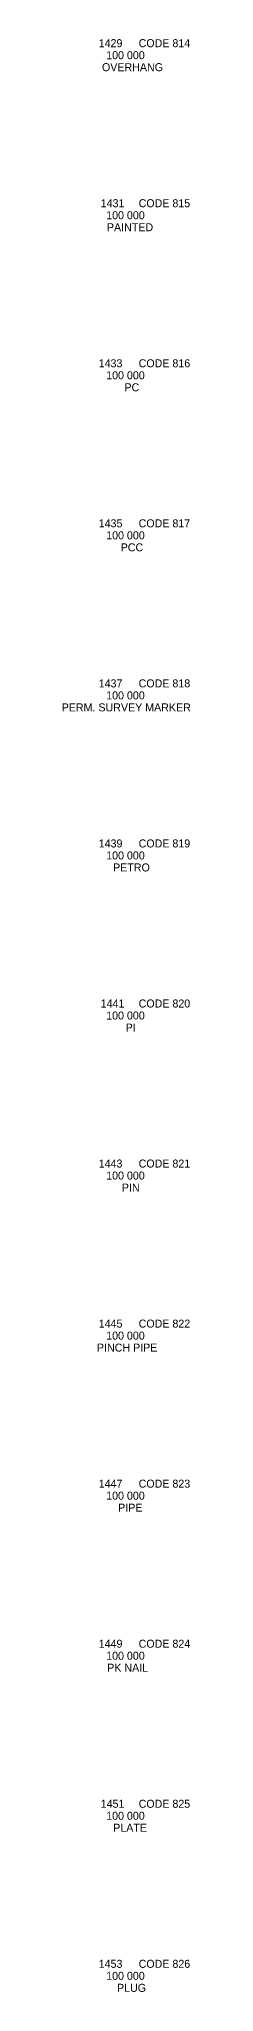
# Model space of a CAD drawing. Extents: x -12 to 6123, y -3 to 1005.
# Drawn here: x 4891.5 to 4907.5, y 758 to 1002 of the extents above; entities that cross this region are included whole.
import ezdxf

# ---------------------------------------------------------------- set-up
doc = ezdxf.new("R2010")
doc.units = 0
for name, color, linetype in [('Alignment_EX_50 Baseline', 7, 'Continuous'), ('Topo_Control Points', 7, 'Continuous'), ('Topo_Field Comments', 7, 'Continuous'), ('Topo_Miscellaneous', 7, 'Continuous'), ('Topo_Point Descriptions', 7, 'Continuous'), ('Topo_Point Elevations', 7, 'Continuous'), ('Topo_Point Numbers', 7, 'Continuous')]:
    doc.layers.add(name, color=color, linetype=linetype)

msp = doc.modelspace()

# ---------------------------------------------------------------- linework, layer by layer
at = {"layer": 'Alignment_EX_50 Baseline'}
for p, q in [((4900, 960), (4900, 960)), ((4900, 940), (4900, 940)), ((4900, 880), (4900, 880))]:
    msp.add_line(p, q, dxfattribs=at)
at = {"layer": 'Topo_Control Points'}
for p, q in [((4900, 920), (4900, 920)), ((4900, 860), (4900, 860)), ((4900, 800), (4900, 800))]:
    msp.add_line(p, q, dxfattribs=at)
at = {"layer": 'Topo_Miscellaneous'}
for p, q in [((4900, 1000), (4900, 1000)), ((4900, 980), (4900, 980)), ((4900, 900), (4900, 900)), ((4900, 840), (4900, 840)), ((4900, 820), (4900, 820)), ((4900, 780), (4900, 780)), ((4900, 760), (4900, 760))]:
    msp.add_line(p, q, dxfattribs=at)

# ---------------------------------------------------------------- texts
at = {"layer": 'Topo_Field Comments'}
for s, p in [('CODE 814', (4901, 1001)), ('CODE 815', (4901, 981)), ('CODE 816', (4901, 961)), ('CODE 817', (4901, 941)), ('CODE 818', (4901, 921)), ('CODE 819', (4901, 901)), ('CODE 820', (4901, 881)), ('CODE 821', (4901, 861)), ('CODE 822', (4901, 841)), ('CODE 823', (4901, 821)), ('CODE 824', (4901, 801)), ('CODE 825', (4901, 781)), ('CODE 826', (4901, 761))]:
    msp.add_text(s, height=1, dxfattribs=at).set_placement(p)
at = {"layer": 'Topo_Point Descriptions'}
for s, p in [('OVERHANG', (4896.4, 998)), ('PAINTED', (4897.02, 978)), ('PC', (4899.22, 958)), ('PCC', (4898.75, 938)), ('PERM. SURVEY MARKER', (4891.35, 918)), ('PETRO', (4897.8, 898)), ('PI', (4899.37, 878)), ('PIN', (4898.9, 858)), ('PINCH PIPE', (4895.77, 838)), ('PIPE', (4898.43, 818)), ('PK NAIL', (4897.06, 798)), ('PLATE', (4897.81, 778)), ('PLUG', (4898.29, 758))]:
    msp.add_text(s, height=1, dxfattribs=at).set_placement(p)
at = {"layer": 'Topo_Point Elevations'}
for p in [(4896.93, 999.5), (4896.93, 979.5), (4896.93, 959.5), (4896.93, 939.5), (4896.93, 919.5), (4896.93, 899.5), (4896.93, 879.5), (4896.93, 859.5), (4896.93, 839.5), (4896.93, 819.5), (4896.93, 799.5), (4896.93, 779.5), (4896.93, 759.5)]:
    msp.add_text('100 000', height=1, dxfattribs=at).set_placement(p)
at = {"layer": 'Topo_Point Numbers'}
for s, p in [('1429', (4895.99, 1001)), ('1431', (4896.24, 981)), ('1433', (4895.99, 961)), ('1435', (4895.99, 941)), ('1437', (4895.99, 921)), ('1439', (4895.99, 901)), ('1441', (4896.24, 881)), ('1443', (4895.99, 861)), ('1445', (4895.99, 841)), ('1447', (4895.99, 821)), ('1449', (4895.99, 801)), ('1451', (4896.24, 781)), ('1453', (4895.99, 761))]:
    msp.add_text(s, height=1, dxfattribs=at).set_placement(p)

doc.saveas('drawing.dxf')
